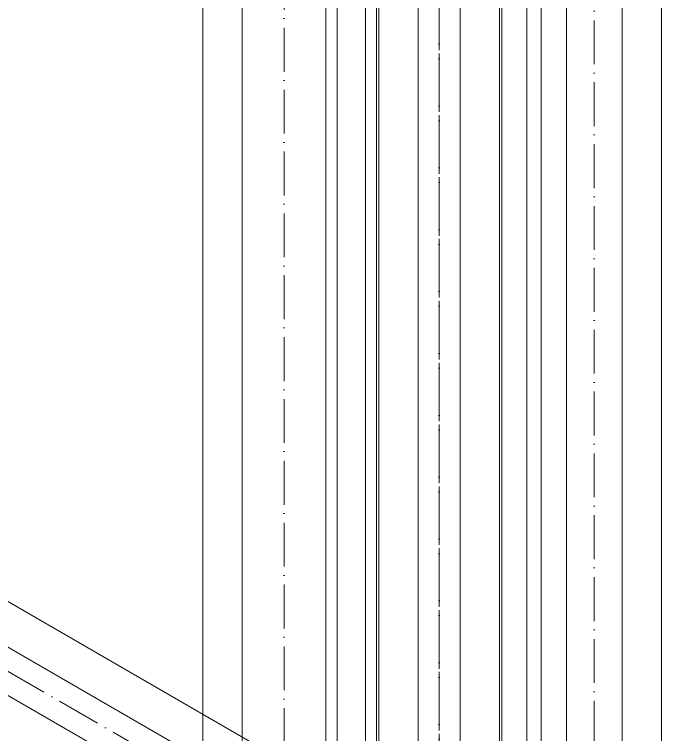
# Model space of a CAD drawing. Header units: millimetres. Extents: x -88595 to 880822, y -1054509 to -148035.
# Drawn here: x 383860 to 384007.6, y -326325.8 to -326161.7 of the extents above; entities that cross this region are included whole.
import ezdxf

# ---------------------------------------------------------------- set-up
doc = ezdxf.new("R2010")
doc.units = ezdxf.units.MM
doc.linetypes.add('$12$ADSK_Осевая', pattern=[14, 10, -2, 0, -2])
doc.layers.add('Изоляция', color=7, linetype='Continuous', lineweight=18)
doc.layers.add('Трубопровод', color=7, linetype='Continuous', lineweight=18)

msp = doc.modelspace()

# ---------------------------------------------------------------- linework, layer by layer
at = {"layer": 'Изоляция', "color": 190, "true_color": 0x8000ff}
for p, q in [((383943.09, -324083.76), (383943.09, -326348.75)), ((383970.61, -326348.75), (383970.61, -324083.76)), ((383976.86, -324132.65), (383976.86, -326362.67)), ((384007.56, -326362.67), (384007.56, -324132.65)), ((383946.9, -326346.55), (383018.9, -325810.76))]:
    msp.add_line(p, q, dxfattribs=at)
at = {"layer": 'Изоляция', "color": 134, "true_color": 0x00a6a6}
for p, q in [((383933.57, -324129.41), (383933.57, -326422.45)), ((383980.14, -326395.56), (383980.14, -324129.41)), ((383902.97, -324134.34), (383902.97, -326382.51)), ((383940.02, -326403.91), (383940.02, -324134.34))]:
    msp.add_line(p, q, dxfattribs=at)
at = {"layer": 'Трубопровод', "color": 190, "true_color": 0x8000ff}
for p, q in [((383952.09, -324083.76), (383952.09, -326348.75)), ((383961.61, -326348.75), (383961.61, -324083.76)), ((383985.86, -324132.65), (383985.86, -326362.67)), ((383998.56, -326362.67), (383998.56, -324132.65)), ((383942.4, -326354.34), (383014.4, -325818.56)), ((383009.64, -325826.8), (383937.64, -326362.59))]:
    msp.add_line(p, q, dxfattribs=at)
at = {"layer": 'Трубопровод', "color": 190, "linetype": '$12$ADSK_Осевая', "true_color": 0x8000ff}
for p, q in [((383956.85, -324083.76), (383956.85, -326348.75)), ((383956.85, -324083.76), (383956.85, -326348.75)), ((383992.21, -324132.65), (383992.21, -326362.67)), ((383992.21, -324132.65), (383992.21, -326362.67)), ((383940.02, -326358.46), (383012.02, -325822.68)), ((383940.02, -326358.46), (383012.02, -325822.68))]:
    msp.add_line(p, q, dxfattribs=at)
at = {"layer": 'Трубопровод', "color": 134, "true_color": 0x00a6a6}
for p, q in [((383942.57, -324129.41), (383942.57, -326382.88)), ((383971.14, -326382.88), (383971.14, -324129.41)), ((383911.97, -324134.34), (383911.97, -326376.06)), ((383931.02, -326376.06), (383931.02, -324134.34))]:
    msp.add_line(p, q, dxfattribs=at)
at = {"layer": 'Трубопровод', "color": 134, "linetype": '$12$ADSK_Осевая', "true_color": 0x00a6a6}
for p, q in [((383956.85, -324129.41), (383956.85, -326382.88)), ((383956.85, -324129.41), (383956.85, -326382.88)), ((383921.5, -324134.34), (383921.5, -326376.06)), ((383921.5, -324134.34), (383921.5, -326376.06))]:
    msp.add_line(p, q, dxfattribs=at)

doc.saveas('drawing.dxf')
